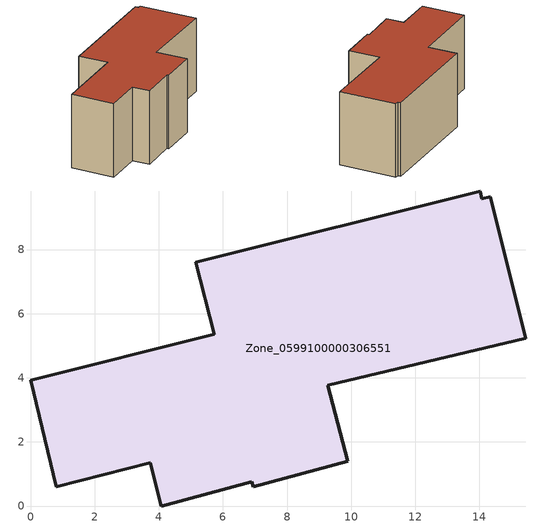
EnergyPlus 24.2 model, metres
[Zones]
Zone_0599100000306551
 floor ground (C_G): 6.94,0.6 6.9,0.75 4.07,0 3.73,1.35 0.8,0.6 0,3.92 5.72,5.36 5.15,7.61 14.03,9.83 14.07,9.59 14.34,9.64 15.45,5.24 9.27,3.77 9.9,1.39 z0
 wall outside (C_F): 0,3.92 0.8,0.6 3.73,1.35 4.07,0 6.9,0.75 6.94,0.6 9.9,1.39 9.27,3.77 15.45,5.24 14.34,9.64 14.07,9.59 14.03,9.83 5.15,7.61 5.72,5.36 0,3.92 z0:5.88
 roof outside (C_R): 15.45,5.24 14.34,9.64 14.07,9.59 14.03,9.83 5.15,7.61 5.72,5.36 0,3.92 0.8,0.6 3.73,1.35 4.07,0 6.9,0.75 6.94,0.6 9.9,1.39 9.27,3.77 z5.88
[BUILDING]
Pand.0599100000306551: North Axis=0; Terrain=City; Loads Convergence Tolerance Value=0.04; Temperature Convergence Tolerance Value=0.4; Solar Distribution=FullExterior; Maximum Number of Warmup Days=25; Minimum Number of Warmup Days=1
[Site:Location]
Rotterdam.The.Hague.AP_ZH_NLD Design_Conditions: Latitude=51.96; Longitude=4.45; Time Zone=1; Elevation=-4.5
[SITE:GROUNDTEMPERATURE:BUILDINGSURFACE]
18, 18, 18, 18, 18, 18, 18, 18, 18, 18, 18, 18
[MATERIAL] Thermal Absorptance=0.9; Solar Absorptance=0.7; Visible Absorptance=0.7
Name | Roughness | Thickness | Conductivity | Density | Specific Heat
G.TI.1965-1974 | MediumSmooth | 0.15 | 0.882353 | 540 | 1210
F.TI.1965-1974 | Rough | 0.3 | 0.697674 | 1920 | 840
R.TI.1965-1974 | MediumRough | 0.2 | 0.232558 | 1500 | 1000
[CONSTRUCTION]
C_G: G.TI.1965-1974
C_F: F.TI.1965-1974
C_R: R.TI.1965-1974
[ZONE]
Zone_0599100000306551: Type=1; Multiplier=1; Ceiling Height=Autocalculate; Volume=Autocalculate; Floor Area=autocalculate; Part of Total Floor Area=Yes
[ZONEINFILTRATION:DESIGNFLOWRATE]
Infil_Zone_0599100000306551: Zone or ZoneList or Space or SpaceList=Zone_0599100000306551; Schedule=AlwaysOn; Design Flow Rate Calculation Method=Flow/Area; Flow Rate per Floor Area=0.003; Constant Term Coefficient=1; Temperature Term Coefficient=0; Velocity Term Coefficient=0; Velocity Squared Term Coefficient=0
[HVACTEMPLATE:ZONE:IDEALLOADSAIRSYSTEM]
Zone_0599100000306551: Maximum Heating Supply Air Temperature=50; Minimum Cooling Supply Air Temperature=13; Maximum Heating Supply Air Humidity Ratio=0.0156; Minimum Cooling Supply Air Humidity Ratio=0.0077; Heating Limit=NoLimit; Cooling Limit=NoLimit; Dehumidification Control Type=ConstantSensibleHeatRatio; Cooling Sensible Heat Ratio=0.7; Dehumidification Setpoint=60; Humidification Control Type=None; Humidification Setpoint=30; Outdoor Air Method=None; Outdoor Air Flow Rate per Person=0.00944; Outdoor Air Flow Rate per Zone Floor Area=0; Outdoor Air Flow Rate per Zone=0; Demand Controlled Ventilation Type=None; Outdoor Air Economizer Type=NoEconomizer; Heat Recovery Type=None; Sensible Heat Recovery Effectiveness=0.7; Latent Heat Recovery Effectiveness=0.65
[ZONECONTROL:THERMOSTAT]
ThermostatControl_Zone_0599100000306551: Zone or ZoneList=Zone_0599100000306551; Control Type Schedule=DualSetpointControlType; Control 1=Thermostat_Zone_0599100000306551; Temperature Difference Between Cutout And Setpoint=0
[THERMOSTATSETPOINT:DUALSETPOINT]
Thermostat_Zone_0599100000306551: Heating Setpoint Temperature Schedule=HeatingSetpoint_Zone_0599100000306551; Cooling Setpoint Temperature Schedule=CoolingSetpoint_Zone_0599100000306551
[SCHEDULE:COMPACT]
HeatingSetpoint_Zone_0599100000306551: Through: 12/31, For: AllDays, Until: 24:00, 21
CoolingSetpoint_Zone_0599100000306551: Through: 12/31, For: AllDays, Until: 24:00, 24
DualSetpointControlType: Through: 12/31, For: AllDays, Until: 24:00, 4
AlwaysOn: Through: 12/31, For: AllDays, Until: 24:00, 1
